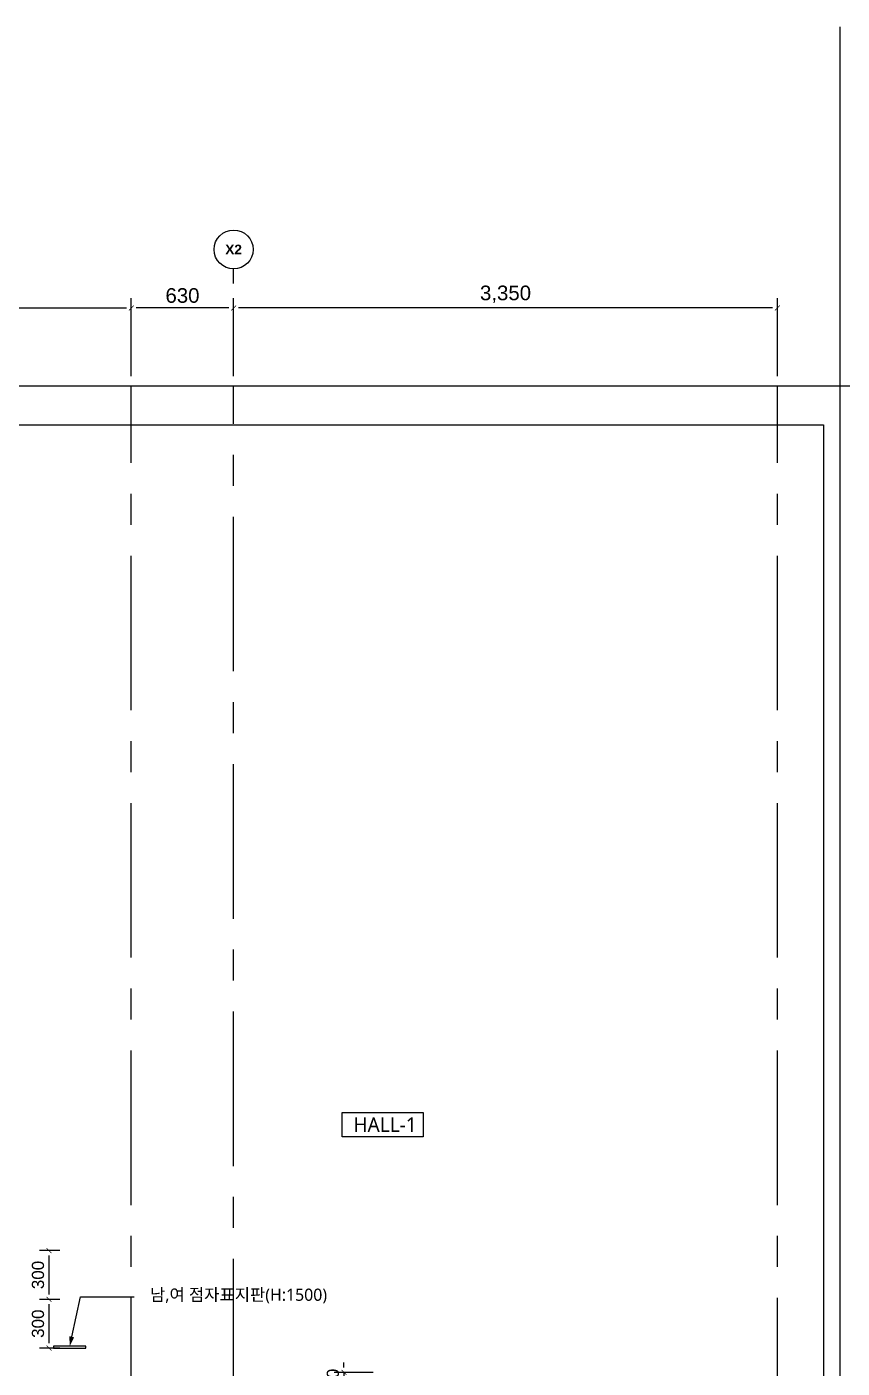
# Model space of a CAD drawing. Header units: millimetres. Extents: x 1155 to 49564, y 630 to 17190.
# Drawn here: x 6693 to 11715, y 8926 to 17190 of the extents above; entities that cross this region are included whole.
import ezdxf
from ezdxf.enums import TextEntityAlignment as Align

# ---------------------------------------------------------------- set-up
doc = ezdxf.new("R2010")
doc.units = ezdxf.units.MM
doc.header["$LTSCALE"] = 30
doc.header["$PDMODE"] = 1
doc.linetypes.add('CENTER', pattern=[50.8, 31.75, -6.35, 6.35, -6.35])
doc.layers.get('Defpoints').update_dxf_attribs({"color": 140})
doc.layers.add('A-기준선', color=144, linetype='Continuous', plot=False)
for name, color, linetype in [('CTR', 1, 'CENTER'), ('DIM', 7, 'Continuous'), ('DIM-1', 7, 'Continuous'), ('ELE-4', 4, 'Continuous'), ('RXANNOT', 4, 'Continuous'), ('RXLEADER', 1, 'Continuous'), ('SYM-RM', 6, 'Continuous'), ('TAG-BUBBLE', 6, 'Continuous')]:
    doc.layers.add(name, color=color, linetype=linetype)
doc.styles.add('00-GRID$0$ARIAL', font='arial.ttf')
doc.styles.add('ARIAL B', font='arialbd.ttf')
doc.styles.add('맑은고딕', font='malgun.ttf')
doc.dimstyles.new('CJA-30', dxfattribs={"dimscale": 30, "dimtxt": 3, "dimasz": 1, "dimexe": 2, "dimexo": 2, "dimgap": 1, "dimtad": 1, "dimdec": 0, "dimdsep": 46, "dimlunit": 6, "dimtxsty": '00-GRID$0$ARIAL', "dimblk": '00-GRID$0$_ArchTick', "dimcen": 1, "dimclrd": 7, "dimclre": 7, "dimclrt": 3, "dimadec": 0, "dimazin": 0, "dimtfac": 1, "dimtdec": 0, "dimtix": 1, "dimtmove": 2, "dimatfit": 3, "dimldrblk": '00-GRID$0$_ArchTick', "dimfxl": 1, "dimtolj": 1, "dimarcsym": 0})
doc.dimstyles.new('CJA-30(IN)', dxfattribs={"dimscale": 30, "dimtxt": 2.5, "dimasz": 1, "dimexe": 2, "dimexo": 2, "dimgap": 1, "dimtad": 1, "dimdec": 0, "dimdsep": 46, "dimlunit": 6, "dimtxsty": '00-GRID$0$ARIAL', "dimblk": '00-GRID$0$_ArchTick', "dimcen": 1, "dimclrd": 7, "dimclre": 7, "dimclrt": 6, "dimadec": 0, "dimazin": 0, "dimtfac": 1, "dimtdec": 0, "dimtix": 1, "dimtmove": 2, "dimatfit": 3, "dimldrblk": '00-GRID$0$_ArchTick', "dimfxl": 1, "dimtolj": 1, "dimarcsym": 0})

# ---------------------------------------------------------------- blocks, each defined once
blk = doc.blocks.new('TAG-BUBBLE')
at = {"layer": 'TAG-BUBBLE', "ltscale": 0.2}
blk.add_line((0, 0), (0, 3), dxfattribs=at)
blk.add_circle((0, 7), 4, dxfattribs=at)
at = {"layer": 'TAG-BUBBLE', "color": 3, "style": 'ARIAL B'}
blk.add_attdef('GRID', text='', height=2, dxfattribs=at).set_placement((0, 7), align=Align.MIDDLE_CENTER)
blk = doc.blocks.new('00-GRID$0$_ArchTick')
at = {"color": 0, "linetype": 'ByBlock', "const_width": 0.15}
blk.add_lwpolyline([(-0.5, -0.5), (0.5, 0.5)], dxfattribs=at)
blk = doc.blocks.new('*D16')
at = {"layer": 'Defpoints', "color": 0}
for p in [(7336.3, 15458.3), (5466.3, 14978.3), (7336.3, 14978.3)]:
    blk.add_point(p, dxfattribs=at)
at = {"layer": 'DIM', "color": 7, "lineweight": -2}
for p, q in [((5466.3, 15038.3), (5466.3, 15518.3)), ((5496.3, 15458.3), (7306.3, 15458.3)), ((7336.3, 15038.3), (7336.3, 15518.3))]:
    blk.add_line(p, q, dxfattribs=at)
at = {"layer": 'DIM', "color": 7, "lineweight": -2, "xscale": 30, "yscale": 30, "zscale": 30, "rotation": 180}
blk.add_blockref('00-GRID$0$_ArchTick', (5466.3, 15458.3), dxfattribs=at)
at = {"layer": 'DIM', "color": 7, "lineweight": -2, "xscale": 30, "yscale": 30, "zscale": 30}
blk.add_blockref('00-GRID$0$_ArchTick', (7336.3, 15458.3), dxfattribs=at)
at = {"layer": 'DIM', "color": 3, "insert": (6401.3, 15542.4), "char_height": 90, "attachment_point": 5, "style": '00-GRID$0$ARIAL'}
blk.add_mtext('\\A1;1,870', dxfattribs=at)
blk = doc.blocks.new('*D17')
at = {"layer": 'Defpoints', "color": 0}
for p in [(7966.3, 15458.3), (7966.3, 14978.3), (11316.3, 14978.3)]:
    blk.add_point(p, dxfattribs=at)
at = {"layer": 'DIM', "color": 7, "lineweight": -2}
for p, q in [((7966.3, 15038.3), (7966.3, 15518.3)), ((11286.3, 15458.3), (7996.3, 15458.3)), ((11316.3, 15038.3), (11316.3, 15518.3))]:
    blk.add_line(p, q, dxfattribs=at)
at = {"layer": 'DIM', "color": 7, "lineweight": -2, "xscale": 30, "yscale": 30, "zscale": 30, "rotation": 180}
blk.add_blockref('00-GRID$0$_ArchTick', (7966.3, 15458.3), dxfattribs=at)
at = {"layer": 'DIM', "color": 7, "lineweight": -2, "xscale": 30, "yscale": 30, "zscale": 30}
blk.add_blockref('00-GRID$0$_ArchTick', (11316.3, 15458.3), dxfattribs=at)
at = {"layer": 'DIM', "color": 3, "insert": (9641.3, 15542.4), "char_height": 90, "attachment_point": 5, "style": '00-GRID$0$ARIAL'}
blk.add_mtext('\\A1;3,350', dxfattribs=at)
blk = doc.blocks.new('*D45')
at = {"layer": 'Defpoints', "color": 0}
for p in [(6829.8, 9650.5), (6956.3, 9650.5), (6956.3, 9350.5)]:
    blk.add_point(p, dxfattribs=at)
at = {"layer": 'DIM-1', "color": 7, "lineweight": -2}
for p, q in [((6896.3, 9650.5), (6769.8, 9650.5)), ((6829.8, 9380.5), (6829.8, 9620.5)), ((6896.3, 9350.5), (6769.8, 9350.5))]:
    blk.add_line(p, q, dxfattribs=at)
at = {"layer": 'DIM-1', "color": 7, "lineweight": -2, "xscale": 30, "yscale": 30, "zscale": 30}
for p, rotation in [((6829.8, 9650.5), 90), ((6829.8, 9350.5), 270)]:
    blk.add_blockref('00-GRID$0$_ArchTick', p, dxfattribs=dict(at, rotation=rotation))
at = {"layer": 'DIM-1', "color": 6, "insert": (6761.5, 9500.5), "char_height": 75, "attachment_point": 5, "rotation": 90, "style": '00-GRID$0$ARIAL'}
blk.add_mtext('\\A1;300', dxfattribs=at)
blk = doc.blocks.new('*D46')
at = {"layer": 'Defpoints', "color": 0}
for p in [(6829.8, 9350.5), (6956.3, 9350.5), (6956.3, 9050.5)]:
    blk.add_point(p, dxfattribs=at)
at = {"layer": 'DIM-1', "color": 7, "lineweight": -2}
for p, q in [((6896.3, 9350.5), (6769.8, 9350.5)), ((6829.8, 9080.5), (6829.8, 9320.5)), ((6896.3, 9050.5), (6769.8, 9050.5))]:
    blk.add_line(p, q, dxfattribs=at)
at = {"layer": 'DIM-1', "color": 7, "lineweight": -2, "xscale": 30, "yscale": 30, "zscale": 30}
for p, rotation in [((6829.8, 9350.5), 90), ((6829.8, 9050.5), 270)]:
    blk.add_blockref('00-GRID$0$_ArchTick', p, dxfattribs=dict(at, rotation=rotation))
at = {"layer": 'DIM-1', "color": 6, "insert": (6761.5, 9200.5), "char_height": 75, "attachment_point": 5, "rotation": 90, "style": '00-GRID$0$ARIAL'}
blk.add_mtext('\\A1;300', dxfattribs=at)
blk = doc.blocks.new('*D49')
at = {"layer": 'Defpoints', "color": 0}
for p in [(8886.3, 8900.5), (8646.3, 8770.5), (8886.3, 8770.5)]:
    blk.add_point(p, dxfattribs=at)
at = {"layer": 'DIM-1', "color": 7, "lineweight": -2}
for p, q in [((8646.3, 8930.5), (8646.3, 8960.5)), ((8826.3, 8900.5), (8586.3, 8900.5)), ((8646.3, 8900.5), (8646.3, 8770.5)), ((8826.3, 8770.5), (8586.3, 8770.5)), ((8646.3, 8740.5), (8646.3, 8710.5))]:
    blk.add_line(p, q, dxfattribs=at)
at = {"layer": 'DIM-1', "color": 7, "lineweight": -2, "xscale": 30, "yscale": 30, "zscale": 30}
for p, rotation in [((8646.3, 8900.5), 270), ((8646.3, 8770.5), 90)]:
    blk.add_blockref('00-GRID$0$_ArchTick', p, dxfattribs=dict(at, rotation=rotation))
at = {"layer": 'DIM-1', "color": 6, "insert": (8578, 8835.5), "char_height": 75, "attachment_point": 5, "rotation": 90, "style": '00-GRID$0$ARIAL'}
blk.add_mtext('\\A1;130', dxfattribs=at)
blk = doc.blocks.new('*D83')
at = {"layer": 'Defpoints', "color": 0}
for p in [(7336.3, 15458.3), (7336.3, 14978.3), (7966.3, 14978.3)]:
    blk.add_point(p, dxfattribs=at)
at = {"layer": 'DIM', "color": 7, "lineweight": -2}
for p, q in [((7336.3, 15038.3), (7336.3, 15518.3)), ((7936.3, 15458.3), (7366.3, 15458.3)), ((7966.3, 15038.3), (7966.3, 15518.3))]:
    blk.add_line(p, q, dxfattribs=at)
at = {"layer": 'DIM', "color": 7, "lineweight": -2, "xscale": 30, "yscale": 30, "zscale": 30, "rotation": 180}
blk.add_blockref('00-GRID$0$_ArchTick', (7336.3, 15458.3), dxfattribs=at)
at = {"layer": 'DIM', "color": 7, "lineweight": -2, "xscale": 30, "yscale": 30, "zscale": 30}
blk.add_blockref('00-GRID$0$_ArchTick', (7966.3, 15458.3), dxfattribs=at)
at = {"layer": 'DIM', "color": 3, "insert": (7651.3, 15534.3), "char_height": 90, "attachment_point": 5, "style": '00-GRID$0$ARIAL'}
blk.add_mtext('\\A1;630', dxfattribs=at)

msp = doc.modelspace()

# ---------------------------------------------------------------- linework, layer by layer
at = {"layer": 'A-기준선'}
for points in [[(11840, 3835.5), (1155, 3835.5), (1155, 14978.3), (11840, 14978.3)], [(11600, 4075.5), (1395, 4075.5), (1395, 14738.3), (11600, 14738.3)]]:
    msp.add_lwpolyline(points, close=True, dxfattribs=at)
at = {"layer": 'CTR'}
for p, q in [((7336.3, 3835.5), (7336.3, 14978.3)), ((7966.3, 4075.5), (7966.3, 14978.3)), ((11316.3, 3835.5), (11316.3, 14978.3))]:
    msp.add_line(p, q, dxfattribs=at)
at = {"layer": 'ELE-4'}
msp.add_line((11700, 17190), (11700, 630), dxfattribs=at)
msp.add_lwpolyline([(7056.3, 9061.7), (6856.3, 9061.7), (6856.3, 9050.5), (7056.3, 9050.5)], close=True, dxfattribs=at)
at = {"layer": 'RXLEADER'}
msp.add_lwpolyline([(6969.3, 9120.3), (7024, 9366.6), (7354.2, 9366.6)], dxfattribs=at)
msp.add_lwpolyline([(6956.3, 9061.7, 0, 30, 0), (6969.3, 9120.3, 0, 0, 0)], format="xyseb", dxfattribs=at)
at = {"layer": 'SYM-RM'}
msp.add_lwpolyline([(8635.5, 10501.9), (9134.9, 10501.9), (9134.9, 10351.9), (8635.5, 10351.9)], close=True, dxfattribs=at)

# ---------------------------------------------------------------- block references
at = {"layer": 'TAG-BUBBLE', "xscale": 30, "yscale": 30, "zscale": 30}
msp.add_blockref('TAG-BUBBLE', (7966.3, 15608.3), dxfattribs=at).add_auto_attribs({'GRID': 'X2'})

# ---------------------------------------------------------------- texts
at = {"layer": 'RXANNOT', "style": '맑은고딕'}
msp.add_text('남,여 점자표지판(H:1500)', height=75, dxfattribs=at).set_placement((8542.1, 9379), align=Align.MIDDLE_RIGHT)
at = {"layer": 'SYM-RM', "color": 3, "style": '맑은고딕'}
msp.add_attdef('HALL-1', text='실명', height=90, dxfattribs=at).set_placement((8899.3, 10426.9), align=Align.MIDDLE)

# ---------------------------------------------------------------- dimensions: what is measured, and where the dimension line sits
at = {"layer": 'DIM'}
for p1, angle, picture, middle in [((5466.3, 14978.3), 180, '*D16', (6401.3, 15542.4)), ((7966.3, 14978.3), 0, '*D83', (7651.3, 15534.3))]:
    dim = msp.add_linear_dim(base=(7336.3, 15458.3), p1=p1, p2=(7336.3, 14978.3), angle=angle, dimstyle='CJA-30', dxfattribs=at)
    dim.commit()
    dim.dimension.update_dxf_attribs({"geometry": picture, "text_midpoint": middle})
dim = msp.add_linear_dim(base=(7966.3, 15458.3), p1=(11316.3, 14978.3), p2=(7966.3, 14978.3), dimstyle='CJA-30', dxfattribs=at)
dim.commit()
dim.dimension.update_dxf_attribs({"geometry": '*D17', "text_midpoint": (9641.3, 15542.4)})
at = {"layer": 'DIM-1'}
for base, p1, p2, picture, middle in [((6829.8, 9650.5), (6956.3, 9350.5), (6956.3, 9650.5), '*D45', (6761.5, 9500.5)), ((6829.8, 9350.5), (6956.3, 9050.5), (6956.3, 9350.5), '*D46', (6761.5, 9200.5)), ((8646.3, 8770.5), (8886.3, 8900.5), (8886.3, 8770.5), '*D49', (8578, 8835.5))]:
    dim = msp.add_linear_dim(base=base, p1=p1, p2=p2, angle=90, dimstyle='CJA-30(IN)', dxfattribs=at)
    dim.commit()
    dim.dimension.update_dxf_attribs({"geometry": picture, "text_midpoint": middle})

doc.saveas('drawing.dxf')
